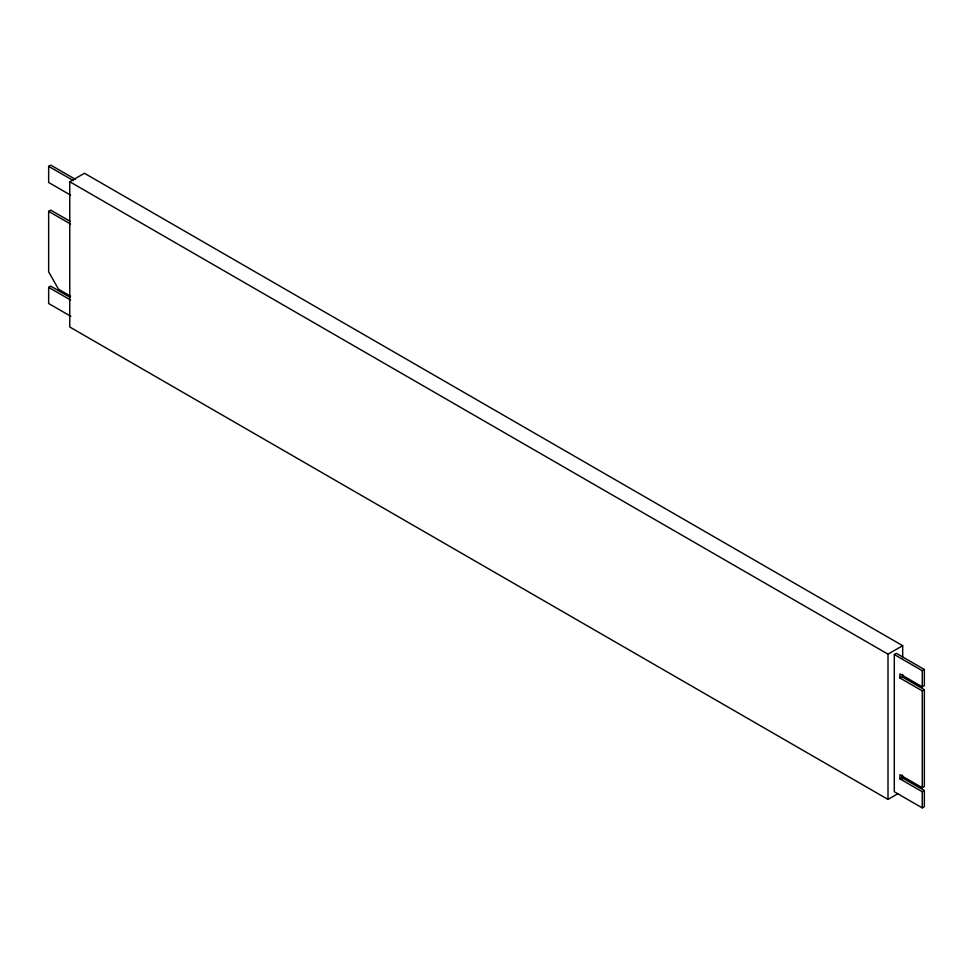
<?xml version="1.0" encoding="UTF-8"?>
<svg xmlns="http://www.w3.org/2000/svg" width="973" height="973" viewBox="0 0 973 973"><rect width="100%" height="100%" fill="white"/><g stroke="black" fill="none" stroke-linecap="round" stroke-linejoin="round"><path stroke-width="1.46" d="M70.567 195.123L48.65 182.462L48.65 166.322L50.742 165.118L75.541 179.421M897.787 793.761L888.008 799.417L69.764 327.001L69.764 181.744L84.432 173.267L902.689 645.683L902.689 657.784M70.567 296.169L58.526 289.212L48.65 271.832L48.65 211.36L50.742 210.144L70.092 221.309M70.834 316.322L48.65 303.515L48.65 287.376L50.742 286.159L70.092 297.337M69.764 181.744L888.008 654.148L902.689 645.683M894.296 654.549L896.401 653.345L924.35 669.485L924.35 685.624L922.258 686.841L899.891 673.924L899.891 677.962L922.258 690.866L924.35 689.662L924.35 786.5L922.258 787.716L899.891 774.8L899.891 778.838L922.258 791.742L924.35 790.538L924.35 806.678L922.258 807.882L894.296 791.742L894.296 654.549L922.258 670.701L924.35 669.485M899.891 677.962L901.983 676.746L924.35 689.662M899.891 778.838L901.983 777.622L924.35 790.538M48.65 166.322L73.437 180.637M48.65 211.36L70.567 224.009M48.65 287.376L70.567 300.025M922.258 670.701L922.258 686.841M922.258 690.866L922.258 787.716M922.258 791.742L922.258 807.882M902.689 674.423L902.689 677.451M902.689 775.809L902.689 778.838M901.983 774.934L901.983 777.622M888.008 654.148L888.008 799.417"/></g></svg>
